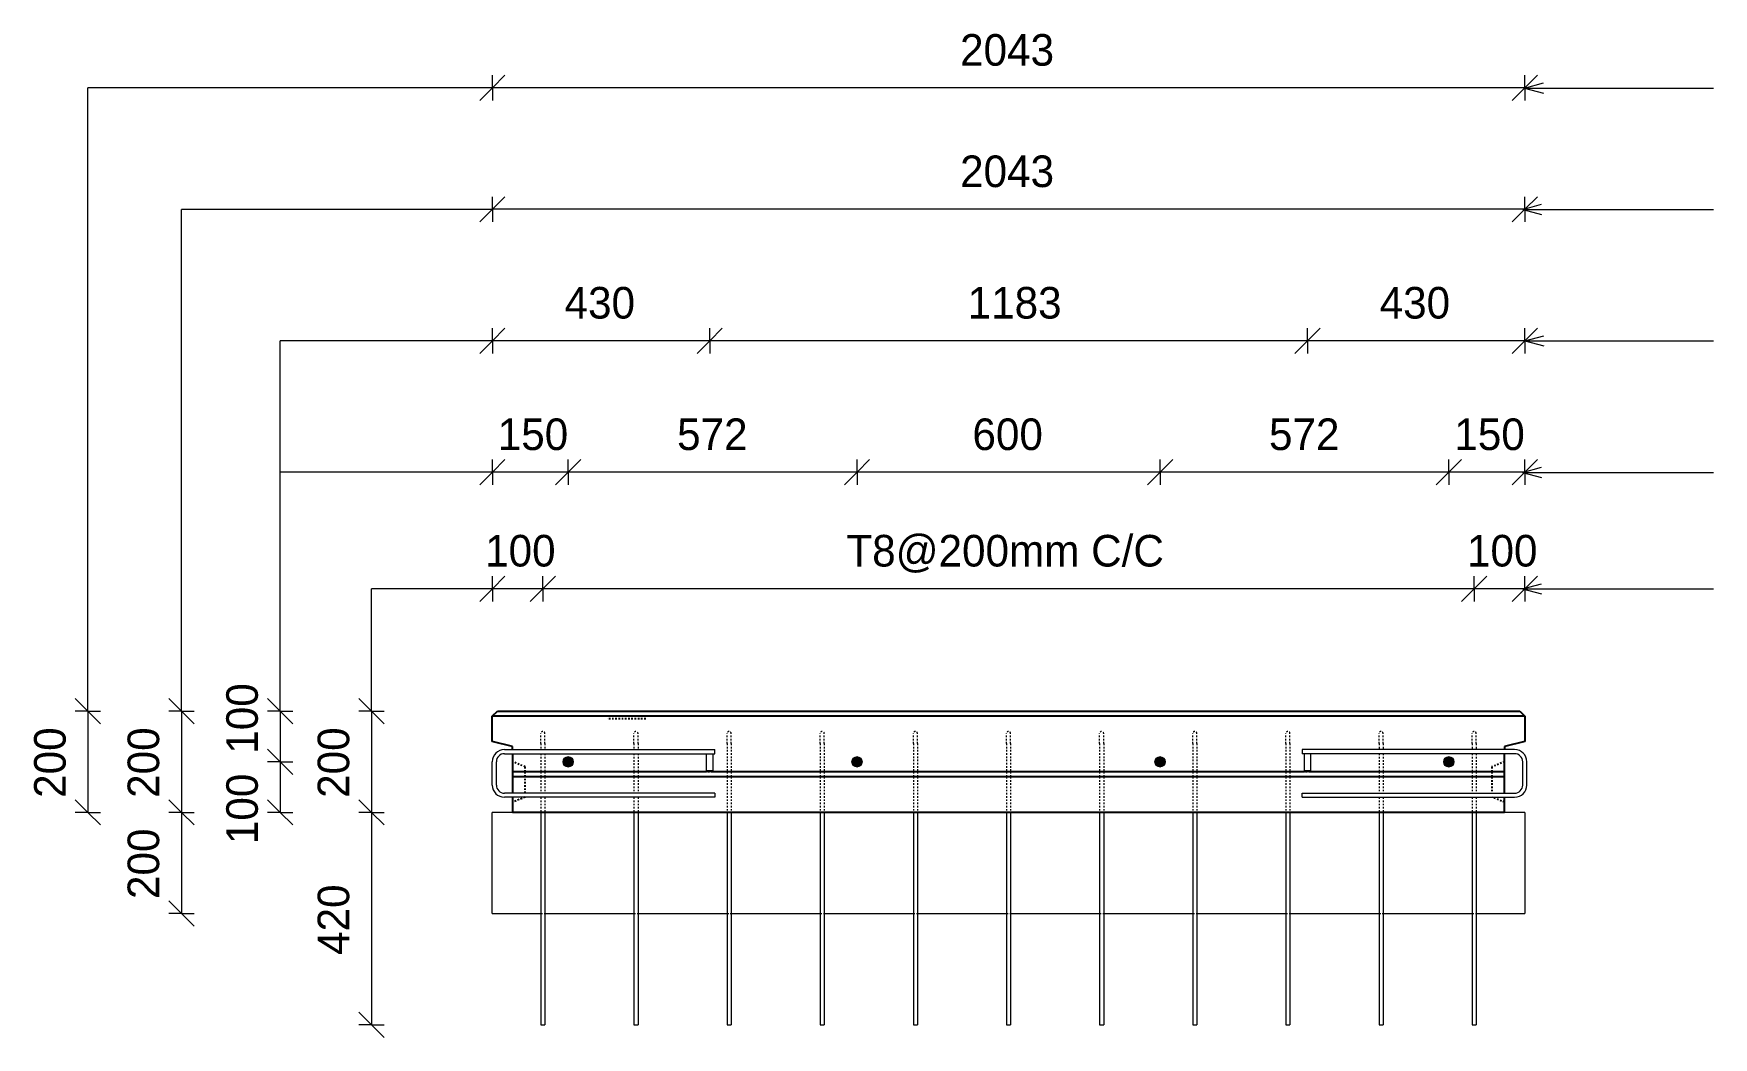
# Model space of a CAD drawing. Header units: millimetres. Extents: x -16675 to -2326, y 1067 to 18539.
# Drawn here: x -12548 to -9225, y 12469 to 14454 of the extents above; entities that cross this region are included whole.
import ezdxf

# ---------------------------------------------------------------- set-up
doc = ezdxf.new("R2010")
doc.units = ezdxf.units.MM
doc.linetypes.add('Dash', pattern=[6.36, 3.18, -3.18])
for name, color, linetype, lineweight in [('A-ANNO-DIMS', 211, 'Continuous', 9), ('A-ANNO-DIMS-25', 211, 'Continuous', 9), ('A-DETL-THIN', 151, 'Continuous', 18), ('A-GENM', 13, 'Continuous', 18), ('A-WALL', 113, 'Continuous', 25), ('A-WALL-HDLN', 110, 'Dash', 25), ('G-ANNO-TEXT', 231, 'Continuous', 9), ('S-BEAM', 12, 'Continuous', 18), ('S-BEAM-HDLN', 1, 'Dash', 18), ('S-RBAR', 171, 'Continuous', 18)]:
    doc.layers.add(name, color=color, linetype=linetype, lineweight=lineweight)
doc.styles.add('Nirmala UI Semilight', font='NirmalaS.ttf', dxfattribs={"height": 62.5})
doc.dimstyles.new('Arrow_Filled_-_2_5_NI_UI', dxfattribs={"dimscale": 304.8, "dimtxt": 65.460247, "dimasz": 0.164042, "dimexe": 0.082021, "dimexo": 0.0625, "dimgap": 0.082021, "dimtad": 1, "dimdec": 4, "dimzin": 0, "dimdsep": 46, "dimtxsty": 'Nirmala UI Semilight', "dimblk1": 'OBLIQUE', "dimblk2": 'OBLIQUE', "dimsah": 1, "dimcen": 0.09, "dimazin": 0, "dimtfac": 1, "dimtdec": 4, "dimtix": 1, "dimtmove": 0, "dimatfit": 3, "dimfxl": 0.082021, "dimfxlon": 1, "dimtvp": 1, "dimtolj": 1, "dimtzin": 0, "dimarcsym": 2})
doc.dimstyles.new('Arrow_Filled_-_2_5_NI_UI_1', dxfattribs={"dimscale": 304.8, "dimtxt": 65.460247, "dimasz": 0.164042, "dimexe": 0.082021, "dimexo": 0.0625, "dimgap": 0.082021, "dimtad": 1, "dimdec": 4, "dimzin": 0, "dimdsep": 46, "dimtxsty": 'Nirmala UI Semilight', "dimblk1": 'OBLIQUE', "dimblk2": 'OBLIQUE', "dimsah": 1, "dimcen": 0.09, "dimazin": 0, "dimtfac": 1, "dimtdec": 4, "dimtix": 1, "dimtmove": 2, "dimatfit": 3, "dimfxl": 0.082021, "dimfxlon": 1, "dimtvp": 1, "dimtolj": 1, "dimtzin": 0, "dimarcsym": 2})

# ---------------------------------------------------------------- blocks, each defined once
blk = doc.blocks.new('RR spread anchor face based - RR-SA-4_0-180-1726831-Elevation Top1')
at = {"layer": 'A-GENM'}
for p, q in [((-15648.9, 12996.3), (-15648.9, 13029.8)), ((-15636.9, 13029.8), (-15636.9, 12996.3)), ((-15648.9, 12993.8), (-15648.9, 12996.3)), ((-15648.9, 12996.3), (-15636.9, 12996.3)), ((-15636.9, 12996.3), (-15636.9, 12993.8)), ((-15636.9, 12993.8), (-15648.9, 12993.8))]:
    blk.add_line(p, q, dxfattribs=at)
blk = doc.blocks.new('M_Rectangular Corbel - M_Rectangular Corbel-1562977-Elevation Top1')
at = {"layer": 'S-BEAM'}
for p, q in [((-16072.9, 12713.8), (-16072.9, 12913.8)), ((-16032.9, 12913.8), (-16072.9, 12913.8)), ((-14030.4, 12913.8), (-14070.4, 12913.8)), ((-14030.4, 12913.8), (-14030.4, 12713.8)), ((-16072.9, 12713.8), (-15976.9, 12713.8)), ((-15968.9, 12713.8), (-15792.7, 12713.8)), ((-15784.7, 12713.8), (-15608.4, 12713.8)), ((-15600.4, 12713.8), (-15424.2, 12713.8)), ((-15416.2, 12713.8), (-15239.9, 12713.8)), ((-15231.9, 12713.8), (-15055.7, 12713.8)), ((-15047.7, 12713.8), (-14871.4, 12713.8)), ((-14863.4, 12713.8), (-14687.2, 12713.8)), ((-14679.2, 12713.8), (-14502.9, 12713.8)), ((-14494.9, 12713.8), (-14318.7, 12713.8)), ((-14310.7, 12713.8), (-14134.4, 12713.8)), ((-14126.4, 12713.8), (-14030.4, 12713.8))]:
    blk.add_line(p, q, dxfattribs=at)
at = {"layer": 'S-BEAM-HDLN'}
for p, q in [((-15976.9, 12713.8), (-15969, 12713.8)), ((-15792.6, 12713.8), (-15784.7, 12713.8)), ((-15608.4, 12713.8), (-15600.5, 12713.8)), ((-15424.1, 12713.8), (-15416.2, 12713.8)), ((-15239.9, 12713.8), (-15232, 12713.8)), ((-15055.6, 12713.8), (-15047.7, 12713.8)), ((-14871.4, 12713.8), (-14863.5, 12713.8)), ((-14687.1, 12713.8), (-14679.2, 12713.8)), ((-14502.9, 12713.8), (-14495, 12713.8)), ((-14318.6, 12713.8), (-14310.7, 12713.8)), ((-14134.4, 12713.8), (-14126.5, 12713.8))]:
    blk.add_line(p, q, dxfattribs=at)
blk = doc.blocks.new('DIMBLOCK10-Elevation Top1')
at = {"layer": 'A-ANNO-DIMS-25'}
for p, q in [((-11640.9, 14346.2), (-11615.9, 14371.2)), ((-11640.9, 14346.2), (-11640.9, 14371.2)), ((-9598.4, 14346.2), (-9573.4, 14371.2)), ((-9598.4, 14346.2), (-9598.4, 14371.2)), ((-11640.9, 14346.2), (-11665.9, 14321.2)), ((-9598.4, 14346.2), (-11640.9, 14346.2)), ((-11640.9, 14346.2), (-11640.9, 14321.2)), ((-9598.4, 14346.2), (-9623.4, 14321.2)), ((-9598.4, 14346.2), (-9598.4, 14321.2))]:
    blk.add_line(p, q, dxfattribs=at)
at = {"layer": 'A-ANNO-DIMS-25', "color": 0, "insert": (-10715.5, 14452.7), "char_height": 62.5, "width": 229.944, "attachment_point": 1, "line_spacing_factor": 1.142579, "style": 'Nirmala UI Semilight'}
blk.add_mtext('2043', dxfattribs=at)
blk = doc.blocks.new('_Oblique')
at = {"color": 0, "linetype": 'ByBlock', "lineweight": -2}
blk.add_line((-0.5, -0.5), (0.5, 0.5), dxfattribs=at)
blk = doc.blocks.new('DIMBLOCK11-Elevation Top1')
at = {"layer": 'A-ANNO-DIMS-25'}
for p, q in [((-11640.9, 14106.2), (-11615.9, 14131.2)), ((-11640.9, 14106.2), (-11640.9, 14131.2)), ((-9598.4, 14106.2), (-9573.4, 14131.2)), ((-9598.4, 14106.2), (-9598.4, 14131.2)), ((-11640.9, 14106.2), (-11665.9, 14081.2)), ((-9598.4, 14106.2), (-11640.9, 14106.2)), ((-11640.9, 14106.2), (-11640.9, 14081.2)), ((-9598.4, 14106.2), (-9623.4, 14081.2)), ((-9598.4, 14106.2), (-9598.4, 14081.2))]:
    blk.add_line(p, q, dxfattribs=at)
at = {"layer": 'A-ANNO-DIMS-25', "color": 0, "insert": (-10715.5, 14212.7), "char_height": 62.5, "width": 229.944, "attachment_point": 1, "line_spacing_factor": 1.142579, "style": 'Nirmala UI Semilight'}
blk.add_mtext('2043', dxfattribs=at)
blk = doc.blocks.new('DIMBLOCK12-Elevation Top1')
at = {"layer": 'A-ANNO-DIMS-25'}
for p, q in [((-10028.4, 13846.2), (-10003.4, 13871.2)), ((-10028.4, 13846.2), (-10028.4, 13871.2)), ((-9598.4, 13846.2), (-9573.4, 13871.2)), ((-9598.4, 13846.2), (-9598.4, 13871.2)), ((-10028.4, 13846.2), (-10053.4, 13821.2)), ((-9598.4, 13846.2), (-10028.4, 13846.2)), ((-10028.4, 13846.2), (-10028.4, 13821.2)), ((-9598.4, 13846.2), (-9623.4, 13821.2)), ((-9598.4, 13846.2), (-9598.4, 13821.2))]:
    blk.add_line(p, q, dxfattribs=at)
at = {"layer": 'A-ANNO-DIMS-25', "color": 0, "insert": (-9885.5, 13952.7), "char_height": 62.5, "width": 172.815, "attachment_point": 1, "line_spacing_factor": 1.142579, "style": 'Nirmala UI Semilight'}
blk.add_mtext('430', dxfattribs=at)
blk = doc.blocks.new('DIMBLOCK13-Elevation Top1')
at = {"layer": 'A-ANNO-DIMS-25'}
for p, q in [((-11210.9, 13846.2), (-11185.9, 13871.2)), ((-11210.9, 13846.2), (-11210.9, 13871.2)), ((-10028.4, 13846.2), (-10003.4, 13871.2)), ((-10028.4, 13846.2), (-10028.4, 13871.2)), ((-11210.9, 13846.2), (-11235.9, 13821.2)), ((-10028.4, 13846.2), (-11210.9, 13846.2)), ((-11210.9, 13846.2), (-11210.9, 13821.2)), ((-10028.4, 13846.2), (-10053.4, 13821.2)), ((-10028.4, 13846.2), (-10028.4, 13821.2))]:
    blk.add_line(p, q, dxfattribs=at)
at = {"layer": 'A-ANNO-DIMS-25', "color": 0, "insert": (-10700.6, 13952.7), "char_height": 62.5, "width": 194.238, "attachment_point": 1, "line_spacing_factor": 1.142579, "style": 'Nirmala UI Semilight'}
blk.add_mtext('1183', dxfattribs=at)
blk = doc.blocks.new('DIMBLOCK14-Elevation Top1')
at = {"layer": 'A-ANNO-DIMS-25'}
for p, q in [((-11640.9, 13846.2), (-11615.9, 13871.2)), ((-11640.9, 13846.2), (-11640.9, 13871.2)), ((-11210.9, 13846.2), (-11185.9, 13871.2)), ((-11210.9, 13846.2), (-11210.9, 13871.2)), ((-11640.9, 13846.2), (-11665.9, 13821.2)), ((-11210.9, 13846.2), (-11640.9, 13846.2)), ((-11640.9, 13846.2), (-11640.9, 13821.2)), ((-11210.9, 13846.2), (-11235.9, 13821.2)), ((-11210.9, 13846.2), (-11210.9, 13821.2))]:
    blk.add_line(p, q, dxfattribs=at)
at = {"layer": 'A-ANNO-DIMS-25', "color": 0, "insert": (-11498, 13952.7), "char_height": 62.5, "width": 172.815, "attachment_point": 1, "line_spacing_factor": 1.142579, "style": 'Nirmala UI Semilight'}
blk.add_mtext('430', dxfattribs=at)
blk = doc.blocks.new('DIMBLOCK15-Elevation Top1')
at = {"layer": 'A-ANNO-DIMS-25'}
for p, q in [((-9748.4, 13586.2), (-9723.4, 13611.2)), ((-9748.4, 13586.2), (-9748.4, 13611.2)), ((-9598.4, 13586.2), (-9573.4, 13611.2)), ((-9598.4, 13586.2), (-9598.4, 13611.2)), ((-9748.4, 13586.2), (-9773.4, 13561.2)), ((-9598.4, 13586.2), (-9748.4, 13586.2)), ((-9748.4, 13586.2), (-9748.4, 13561.2)), ((-9598.4, 13586.2), (-9623.4, 13561.2)), ((-9598.4, 13586.2), (-9598.4, 13561.2))]:
    blk.add_line(p, q, dxfattribs=at)
at = {"layer": 'A-ANNO-DIMS-25', "color": 0, "insert": (-9737.7, 13692.7), "char_height": 62.5, "width": 154.248, "attachment_point": 1, "line_spacing_factor": 1.142579, "style": 'Nirmala UI Semilight'}
blk.add_mtext('150', dxfattribs=at)
blk = doc.blocks.new('DIMBLOCK16-Elevation Top1')
at = {"layer": 'A-ANNO-DIMS-25'}
for p, q in [((-10319.9, 13586.2), (-10294.9, 13611.2)), ((-10319.9, 13586.2), (-10319.9, 13611.2)), ((-9748.4, 13586.2), (-9723.4, 13611.2)), ((-9748.4, 13586.2), (-9748.4, 13611.2)), ((-10319.9, 13586.2), (-10344.9, 13561.2)), ((-9748.4, 13586.2), (-10319.9, 13586.2)), ((-10319.9, 13586.2), (-10319.9, 13561.2)), ((-9748.4, 13586.2), (-9773.4, 13561.2)), ((-9748.4, 13586.2), (-9748.4, 13561.2))]:
    blk.add_line(p, q, dxfattribs=at)
at = {"layer": 'A-ANNO-DIMS-25', "color": 0, "insert": (-10104.4, 13692.7), "char_height": 62.5, "width": 168.53, "attachment_point": 1, "line_spacing_factor": 1.142579, "style": 'Nirmala UI Semilight'}
blk.add_mtext('572', dxfattribs=at)
blk = doc.blocks.new('DIMBLOCK17-Elevation Top1')
at = {"layer": 'A-ANNO-DIMS-25'}
for p, q in [((-10919.4, 13586.2), (-10894.4, 13611.2)), ((-10919.4, 13586.2), (-10919.4, 13611.2)), ((-10319.9, 13586.2), (-10294.9, 13611.2)), ((-10319.9, 13586.2), (-10319.9, 13611.2)), ((-10919.4, 13586.2), (-10944.4, 13561.2)), ((-10319.9, 13586.2), (-10919.4, 13586.2)), ((-10919.4, 13586.2), (-10919.4, 13561.2)), ((-10319.9, 13586.2), (-10344.9, 13561.2)), ((-10319.9, 13586.2), (-10319.9, 13561.2))]:
    blk.add_line(p, q, dxfattribs=at)
at = {"layer": 'A-ANNO-DIMS-25', "color": 0, "insert": (-10691.1, 13692.7), "char_height": 62.5, "width": 171.387, "attachment_point": 1, "line_spacing_factor": 1.142579, "style": 'Nirmala UI Semilight'}
blk.add_mtext('600', dxfattribs=at)
blk = doc.blocks.new('DIMBLOCK18-Elevation Top1')
at = {"layer": 'A-ANNO-DIMS-25'}
for p, q in [((-11490.9, 13586.2), (-11465.9, 13611.2)), ((-11490.9, 13586.2), (-11490.9, 13611.2)), ((-10919.4, 13586.2), (-10894.4, 13611.2)), ((-10919.4, 13586.2), (-10919.4, 13611.2)), ((-11490.9, 13586.2), (-11515.9, 13561.2)), ((-10919.4, 13586.2), (-11490.9, 13586.2)), ((-11490.9, 13586.2), (-11490.9, 13561.2)), ((-10919.4, 13586.2), (-10944.4, 13561.2)), ((-10919.4, 13586.2), (-10919.4, 13561.2))]:
    blk.add_line(p, q, dxfattribs=at)
at = {"layer": 'A-ANNO-DIMS-25', "color": 0, "insert": (-11275.4, 13692.7), "char_height": 62.5, "width": 168.53, "attachment_point": 1, "line_spacing_factor": 1.142579, "style": 'Nirmala UI Semilight'}
blk.add_mtext('572', dxfattribs=at)
blk = doc.blocks.new('DIMBLOCK19-Elevation Top1')
at = {"layer": 'A-ANNO-DIMS-25'}
for p, q in [((-11640.9, 13586.2), (-11615.9, 13611.2)), ((-11640.9, 13586.2), (-11640.9, 13611.2)), ((-11490.9, 13586.2), (-11465.9, 13611.2)), ((-11490.9, 13586.2), (-11490.9, 13611.2)), ((-11640.9, 13586.2), (-11665.9, 13561.2)), ((-11490.9, 13586.2), (-11640.9, 13586.2)), ((-11640.9, 13586.2), (-11640.9, 13561.2)), ((-11490.9, 13586.2), (-11515.9, 13561.2)), ((-11490.9, 13586.2), (-11490.9, 13561.2))]:
    blk.add_line(p, q, dxfattribs=at)
at = {"layer": 'A-ANNO-DIMS-25', "color": 0, "insert": (-11630.2, 13692.7), "char_height": 62.5, "width": 154.248, "attachment_point": 1, "line_spacing_factor": 1.142579, "style": 'Nirmala UI Semilight'}
blk.add_mtext('150', dxfattribs=at)
blk = doc.blocks.new('DIMBLOCK20-Elevation Top1')
at = {"layer": 'A-ANNO-DIMS-25'}
for p, q in [((-12441, 13113.8), (-12466, 13138.8)), ((-12441, 13113.8), (-12466, 13113.8)), ((-12441, 13113.8), (-12441, 12913.8)), ((-12441, 13113.8), (-12416, 13088.8)), ((-12441, 13113.8), (-12416, 13113.8)), ((-12441, 12913.8), (-12466, 12938.8)), ((-12441, 12913.8), (-12466, 12913.8)), ((-12441, 12913.8), (-12416, 12888.8)), ((-12441, 12913.8), (-12416, 12913.8))]:
    blk.add_line(p, q, dxfattribs=at)
at = {"layer": 'A-ANNO-DIMS-25', "color": 0, "insert": (-12547.5, 12942.4), "char_height": 62.5, "width": 171.387, "attachment_point": 1, "rotation": 90, "line_spacing_factor": 1.142579, "style": 'Nirmala UI Semilight'}
blk.add_mtext('200', dxfattribs=at)
blk = doc.blocks.new('DIMBLOCK21-Elevation Top1')
at = {"layer": 'A-ANNO-DIMS-25'}
for p, q in [((-12256, 13113.8), (-12281, 13138.8)), ((-12256, 13113.8), (-12281, 13113.8)), ((-12256, 13113.8), (-12256, 12913.8)), ((-12256, 13113.8), (-12231, 13088.8)), ((-12256, 13113.8), (-12231, 13113.8)), ((-12256, 12913.8), (-12281, 12938.8)), ((-12256, 12913.8), (-12281, 12913.8)), ((-12256, 12913.8), (-12231, 12888.8)), ((-12256, 12913.8), (-12231, 12913.8))]:
    blk.add_line(p, q, dxfattribs=at)
at = {"layer": 'A-ANNO-DIMS-25', "color": 0, "insert": (-12362.5, 12942.4), "char_height": 62.5, "width": 171.387, "attachment_point": 1, "rotation": 90, "line_spacing_factor": 1.142579, "style": 'Nirmala UI Semilight'}
blk.add_mtext('200', dxfattribs=at)
blk = doc.blocks.new('DIMBLOCK22-Elevation Top1')
at = {"layer": 'A-ANNO-DIMS-25'}
for p, q in [((-12256, 12913.8), (-12281, 12938.8)), ((-12256, 12913.8), (-12281, 12913.8)), ((-12256, 12913.8), (-12256, 12713.8)), ((-12256, 12913.8), (-12231, 12888.8)), ((-12256, 12913.8), (-12231, 12913.8)), ((-12256, 12713.8), (-12281, 12738.8)), ((-12256, 12713.8), (-12281, 12713.8)), ((-12256, 12713.8), (-12231, 12688.8)), ((-12256, 12713.8), (-12231, 12713.8))]:
    blk.add_line(p, q, dxfattribs=at)
at = {"layer": 'A-ANNO-DIMS-25', "color": 0, "insert": (-12362.5, 12742.4), "char_height": 62.5, "width": 171.387, "attachment_point": 1, "rotation": 90, "line_spacing_factor": 1.142579, "style": 'Nirmala UI Semilight'}
blk.add_mtext('200', dxfattribs=at)
blk = doc.blocks.new('DIMBLOCK23-Elevation Top1')
at = {"layer": 'A-ANNO-DIMS-25'}
for p, q in [((-12060.8, 13113.8), (-12085.8, 13138.8)), ((-12060.8, 13113.8), (-12085.8, 13113.8)), ((-12060.8, 13113.8), (-12060.8, 13013.8)), ((-12060.8, 13113.8), (-12035.8, 13088.8)), ((-12060.8, 13113.8), (-12035.8, 13113.8)), ((-12060.8, 13013.8), (-12085.8, 13038.8)), ((-12060.8, 13013.8), (-12085.8, 13013.8)), ((-12060.8, 13013.8), (-12035.8, 12988.8)), ((-12060.8, 13013.8), (-12035.8, 13013.8))]:
    blk.add_line(p, q, dxfattribs=at)
at = {"layer": 'A-ANNO-DIMS-25', "color": 0, "insert": (-12167.3, 13029.7), "char_height": 62.5, "width": 154.248, "attachment_point": 1, "rotation": 90, "line_spacing_factor": 1.142579, "style": 'Nirmala UI Semilight'}
blk.add_mtext('100', dxfattribs=at)
blk = doc.blocks.new('DIMBLOCK24-Elevation Top1')
at = {"layer": 'A-ANNO-DIMS-25'}
for p, q in [((-12060.8, 13013.8), (-12085.8, 13038.8)), ((-12060.8, 13013.8), (-12085.8, 13013.8)), ((-12060.8, 13013.8), (-12060.8, 12913.8)), ((-12060.8, 13013.8), (-12035.8, 12988.8)), ((-12060.8, 13013.8), (-12035.8, 13013.8)), ((-12060.8, 12913.8), (-12085.8, 12938.8)), ((-12060.8, 12913.8), (-12085.8, 12913.8)), ((-12060.8, 12913.8), (-12035.8, 12888.8)), ((-12060.8, 12913.8), (-12035.8, 12913.8))]:
    blk.add_line(p, q, dxfattribs=at)
at = {"layer": 'A-ANNO-DIMS-25', "color": 0, "insert": (-12167.3, 12850.9), "char_height": 62.5, "width": 154.248, "attachment_point": 1, "rotation": 90, "line_spacing_factor": 1.142579, "style": 'Nirmala UI Semilight'}
blk.add_mtext('100', dxfattribs=at)
blk = doc.blocks.new('DIMBLOCK25-Elevation Top1')
at = {"layer": 'A-ANNO-DIMS-25'}
for p, q in [((-9698.4, 13355.8), (-9673.4, 13380.8)), ((-9698.4, 13355.8), (-9698.4, 13380.8)), ((-9598.4, 13355.8), (-9573.4, 13380.8)), ((-9598.4, 13355.8), (-9598.4, 13380.8)), ((-9698.4, 13355.8), (-9723.4, 13330.8)), ((-9598.4, 13355.8), (-9698.4, 13355.8)), ((-9698.4, 13355.8), (-9698.4, 13330.8)), ((-9598.4, 13355.8), (-9623.4, 13330.8)), ((-9598.4, 13355.8), (-9598.4, 13330.8))]:
    blk.add_line(p, q, dxfattribs=at)
at = {"layer": 'A-ANNO-DIMS-25', "color": 0, "insert": (-9712.7, 13462.4), "char_height": 62.5, "width": 154.248, "attachment_point": 1, "line_spacing_factor": 1.142579, "style": 'Nirmala UI Semilight'}
blk.add_mtext('100', dxfattribs=at)
blk = doc.blocks.new('DIMBLOCK26-Elevation Top1')
at = {"layer": 'A-ANNO-DIMS-25'}
for p, q in [((-11540.9, 13355.8), (-11515.9, 13380.8)), ((-11540.9, 13355.8), (-11540.9, 13380.8)), ((-9698.4, 13355.8), (-9673.4, 13380.8)), ((-9698.4, 13355.8), (-9698.4, 13380.8)), ((-11540.9, 13355.8), (-11565.9, 13330.8)), ((-9698.4, 13355.8), (-11540.9, 13355.8)), ((-11540.9, 13355.8), (-11540.9, 13330.8)), ((-9698.4, 13355.8), (-9723.4, 13330.8)), ((-9698.4, 13355.8), (-9698.4, 13330.8))]:
    blk.add_line(p, q, dxfattribs=at)
at = {"layer": 'A-ANNO-DIMS-25', "color": 0, "insert": (-10940.5, 13462.4), "char_height": 62.5, "width": 769.812, "attachment_point": 1, "line_spacing_factor": 1.142579, "style": 'Nirmala UI Semilight'}
blk.add_mtext('T8@200mm C/C', dxfattribs=at)
blk = doc.blocks.new('DIMBLOCK27-Elevation Top1')
at = {"layer": 'A-ANNO-DIMS-25'}
for p, q in [((-11640.9, 13355.8), (-11615.9, 13380.8)), ((-11640.9, 13355.8), (-11640.9, 13380.8)), ((-11540.9, 13355.8), (-11515.9, 13380.8)), ((-11540.9, 13355.8), (-11540.9, 13380.8)), ((-11640.9, 13355.8), (-11665.9, 13330.8)), ((-11540.9, 13355.8), (-11640.9, 13355.8)), ((-11640.9, 13355.8), (-11640.9, 13330.8)), ((-11540.9, 13355.8), (-11565.9, 13330.8)), ((-11540.9, 13355.8), (-11540.9, 13330.8))]:
    blk.add_line(p, q, dxfattribs=at)
at = {"layer": 'A-ANNO-DIMS-25', "color": 0, "insert": (-11655.2, 13462.4), "char_height": 62.5, "width": 154.248, "attachment_point": 1, "line_spacing_factor": 1.142579, "style": 'Nirmala UI Semilight'}
blk.add_mtext('100', dxfattribs=at)
blk = doc.blocks.new('DIMBLOCK28-Elevation Top1')
at = {"layer": 'A-ANNO-DIMS-25'}
for p, q in [((-11880, 13113.8), (-11905, 13138.8)), ((-11880, 13113.8), (-11905, 13113.8)), ((-11880, 13113.8), (-11880, 12913.8)), ((-11880, 13113.8), (-11855, 13088.8)), ((-11880, 13113.8), (-11855, 13113.8)), ((-11880, 12913.8), (-11905, 12938.8)), ((-11880, 12913.8), (-11905, 12913.8)), ((-11880, 12913.8), (-11855, 12888.8)), ((-11880, 12913.8), (-11855, 12913.8))]:
    blk.add_line(p, q, dxfattribs=at)
at = {"layer": 'A-ANNO-DIMS-25', "color": 0, "insert": (-11986.5, 12942.4), "char_height": 62.5, "width": 171.387, "attachment_point": 1, "rotation": 90, "line_spacing_factor": 1.142579, "style": 'Nirmala UI Semilight'}
blk.add_mtext('200', dxfattribs=at)
blk = doc.blocks.new('DIMBLOCK29-Elevation Top1')
at = {"layer": 'A-ANNO-DIMS-25'}
for p, q in [((-11880, 12913.8), (-11905, 12938.8)), ((-11880, 12913.8), (-11905, 12913.8)), ((-11880, 12913.8), (-11880, 12493.8)), ((-11880, 12913.8), (-11855, 12888.8)), ((-11880, 12913.8), (-11855, 12913.8)), ((-11880, 12493.8), (-11905, 12518.8)), ((-11880, 12493.8), (-11905, 12493.8)), ((-11880, 12493.8), (-11855, 12468.8)), ((-11880, 12493.8), (-11855, 12493.8))]:
    blk.add_line(p, q, dxfattribs=at)
at = {"layer": 'A-ANNO-DIMS-25', "color": 0, "insert": (-11986.5, 12631.8), "char_height": 62.5, "width": 172.815, "attachment_point": 1, "rotation": 90, "line_spacing_factor": 1.142579, "style": 'Nirmala UI Semilight'}
blk.add_mtext('420', dxfattribs=at)

msp = doc.modelspace()

# ---------------------------------------------------------------- hatches: boundary and pattern name
at = {"layer": 'S-RBAR'}
h = msp.add_hatch(color=256, dxfattribs=at)
edge = h.paths.add_edge_path()
edge.add_arc((-11490.94858, 13013.80383), 10, 0, 360)
for points in [[(-11490.94858, 13003.80383), (-11483.87751, 13006.73276), (-11480.94858, 13013.80383), (-11483.87751, 13020.8749), (-11490.94858, 13023.80383), (-11498.01964, 13020.8749), (-11500.94858, 13013.80383), (-11498.01964, 13006.73276)], [(-10919.44858, 13003.80383), (-10912.37751, 13006.73276), (-10909.44858, 13013.80383), (-10912.37751, 13020.8749), (-10919.44858, 13023.80383), (-10926.51964, 13020.8749), (-10929.44858, 13013.80383), (-10926.51964, 13006.73276)], [(-10319.94858, 13003.80383), (-10312.87751, 13006.73276), (-10309.94858, 13013.80383), (-10312.87751, 13020.8749), (-10319.94858, 13023.80383), (-10327.01964, 13020.8749), (-10329.94858, 13013.80383), (-10327.01964, 13006.73276)], [(-9748.44858, 13003.80383), (-9741.37751, 13006.73276), (-9738.44858, 13013.80383), (-9741.37751, 13020.8749), (-9748.44858, 13023.80383), (-9755.51964, 13020.8749), (-9758.44858, 13013.80383), (-9755.51964, 13006.73276)]]:
    msp.add_hatch(color=256, dxfattribs=at).paths.add_polyline_path(points)
h = msp.add_hatch(color=256, dxfattribs=at)
edge = h.paths.add_edge_path()
edge.add_arc((-10919.44858, 13013.80383), 10, 0, 360)
h = msp.add_hatch(color=256, dxfattribs=at)
edge = h.paths.add_edge_path()
edge.add_arc((-10319.94858, 13013.80383), 10, 0, 360)
h = msp.add_hatch(color=256, dxfattribs=at)
edge = h.paths.add_edge_path()
edge.add_arc((-9748.44858, 13013.80383), 10, 0, 360)

# ---------------------------------------------------------------- linework, layer by layer
at = {"layer": 'A-DETL-THIN'}
for p, q in [((-12440.97949, 13113.80383), (-12440.97949, 14346.18925)), ((-11640.94858, 14346.18925), (-12440.97949, 14346.18925)), ((-12255.97949, 13113.80383), (-12255.97949, 14106.18925)), ((-11640.94858, 14106.18925), (-12255.97949, 14106.18925)), ((-12060.75841, 13113.80383), (-12060.75841, 13846.18925)), ((-11640.94858, 13846.18925), (-12060.75841, 13846.18925)), ((-11640.94858, 13586.18925), (-12060.75841, 13586.18925)), ((-11879.98746, 13113.80383), (-11879.98746, 13355.849)), ((-11640.94858, 13355.849), (-11879.98746, 13355.849)), ((-11544.94858, 12493.80383), (-11536.94858, 12493.80383))]:
    msp.add_line(p, q, dxfattribs=at)
at = {"layer": 'A-WALL'}
for p, q in [((-11640.954, 13103.79582), (-11630.94599, 13113.80383)), ((-11640.94858, 13053.80383), (-11640.94858, 13103.80125)), ((-9598.44858, 13103.78498), (-11640.94858, 13103.78498)), ((-11630.94599, 13113.80383), (-9608.45116, 13113.80383)), ((-9608.45116, 13113.80383), (-9598.44315, 13103.79582)), ((-9598.44858, 13103.80125), (-9598.44858, 13053.80383)), ((-11600.94858, 13043.80383), (-11640.94858, 13053.80383)), ((-11600.94858, 13037.80383), (-11600.94858, 13043.80383)), ((-11600.94858, 13029.80383), (-11600.94858, 12951.67529)), ((-9598.44858, 13053.80383), (-9638.44858, 13043.80383)), ((-9638.44858, 13043.80383), (-9638.44858, 13037.80383)), ((-9638.44858, 12951.67529), (-9638.44858, 13029.80383)), ((-11216.94858, 12993.9235), (-11600.94858, 12993.9235)), ((-9638.44858, 12984.04069), (-11600.94858, 12984.04069)), ((-10034.44858, 12993.9235), (-11204.94858, 12993.9235)), ((-9638.44858, 12993.9235), (-10022.44858, 12993.9235)), ((-11600.94858, 12943.67529), (-11600.94858, 12913.80383)), ((-9638.44858, 12913.80383), (-9638.44858, 12943.67529)), ((-9638.44858, 12913.80383), (-11600.94858, 12913.80383))]:
    msp.add_line(p, q, dxfattribs=at)
at = {"layer": 'A-WALL-HDLN'}
for p, q in [((-11337.30808, 13098.80383), (-11413.74798, 13098.80383)), ((-11575.94858, 13003.80383), (-11600.89897, 13013.78399)), ((-11575.94858, 12993.97311), (-11575.94858, 13003.80383)), ((-9638.44858, 13013.80383), (-9663.44858, 13003.80383)), ((-9663.44858, 13003.80383), (-9663.44858, 12993.97311)), ((-11575.94858, 12984.0903), (-11575.94858, 12993.87389)), ((-11575.94858, 12951.67529), (-11575.94858, 12983.99108)), ((-11204.99819, 12993.9235), (-11216.89897, 12993.9235)), ((-10022.49819, 12993.9235), (-10034.39897, 12993.9235)), ((-9663.44858, 12993.87389), (-9663.44858, 12984.0903)), ((-9663.44858, 12983.99108), (-9663.44858, 12951.67529)), ((-11576.26992, 12943.67529), (-11600.89897, 12933.82367)), ((-9638.49819, 12933.82367), (-9663.12724, 12943.67529))]:
    msp.add_line(p, q, dxfattribs=at)
at = {"layer": 'G-ANNO-TEXT', "color": 10}
for p, q in [((-9598.80064, 14346.08021), (-9561.30064, 14356.12831)), ((-9598.80064, 14346.08021), (-9561.30064, 14336.03212)), ((-9598.80064, 14346.08021), (-9225.16946, 14346.08021)), ((-9602.48535, 14106.08021), (-9564.98535, 14116.12831)), ((-9602.48535, 14106.08021), (-9564.98535, 14096.03212)), ((-9602.48535, 14106.08021), (-9225.16946, 14106.08021)), ((-9598.27516, 13846.08021), (-9560.77516, 13856.12831)), ((-9598.27516, 13846.08021), (-9560.77516, 13836.03212)), ((-9598.27516, 13846.08021), (-9225.16946, 13846.08021)), ((-9602.74968, 13586.08021), (-9565.24968, 13596.12831)), ((-9602.74968, 13586.08021), (-9565.24968, 13576.03212)), ((-9602.74968, 13586.08021), (-9225.16946, 13586.08021)), ((-9602.74968, 13355.73997), (-9565.24968, 13365.78807)), ((-9602.74968, 13355.73997), (-9565.24968, 13345.69188)), ((-9602.74968, 13355.73997), (-9225.16946, 13355.73997))]:
    msp.add_line(p, q, dxfattribs=at)
at = {"layer": 'S-RBAR', "linetype": 'Dash'}
for p, q in [((-11544.94858, 13049.80383), (-11544.94858, 13069.80383)), ((-11536.94858, 13049.80383), (-11536.94858, 13069.80383)), ((-11360.69858, 13049.80383), (-11360.69858, 13069.80383)), ((-11352.69858, 13049.80383), (-11352.69858, 13069.80383)), ((-11176.44858, 13049.80383), (-11176.44858, 13069.80383)), ((-11168.44858, 13049.80383), (-11168.44858, 13069.80383)), ((-10992.19858, 13049.80383), (-10992.19858, 13069.80383)), ((-10984.19858, 13049.80383), (-10984.19858, 13069.80383)), ((-10807.94858, 13049.80383), (-10807.94858, 13069.80383)), ((-10799.94858, 13049.80383), (-10799.94858, 13069.80383)), ((-10623.69858, 13049.80383), (-10623.69858, 13069.80383)), ((-10615.69858, 13049.80383), (-10615.69858, 13069.80383)), ((-10439.44858, 13049.80383), (-10439.44858, 13069.80383)), ((-10431.44858, 13049.80383), (-10431.44858, 13069.80383)), ((-10255.19858, 13049.80383), (-10255.19858, 13069.80383)), ((-10247.19858, 13049.80383), (-10247.19858, 13069.80383)), ((-10070.94858, 13049.80383), (-10070.94858, 13069.80383)), ((-10062.94858, 13049.80383), (-10062.94858, 13069.80383)), ((-9886.69858, 13049.80383), (-9886.69858, 13069.80383)), ((-9878.69858, 13049.80383), (-9878.69858, 13069.80383)), ((-9702.44858, 13049.80383), (-9702.44858, 13069.80383)), ((-9694.44858, 13049.80383), (-9694.44858, 13069.80383)), ((-11544.94858, 13049.80383), (-11544.94858, 13037.80383)), ((-11544.94858, 13029.80383), (-11544.94858, 12993.97311)), ((-11536.94858, 13049.80383), (-11536.94858, 13037.80383)), ((-11536.94858, 13029.80383), (-11536.94858, 12993.97311)), ((-11360.69858, 13049.80383), (-11360.69858, 13037.80383)), ((-11360.69858, 13029.80383), (-11360.69858, 12993.97311)), ((-11352.69858, 13049.80383), (-11352.69858, 13037.80383)), ((-11352.69858, 13029.80383), (-11352.69858, 12993.97311)), ((-11176.44858, 13049.80383), (-11176.44858, 12993.97311)), ((-11168.44858, 13049.80383), (-11168.44858, 12993.97311)), ((-10992.19858, 13049.80383), (-10992.19858, 12993.97311)), ((-10984.19858, 13049.80383), (-10984.19858, 12993.97311)), ((-10807.94858, 13049.80383), (-10807.94858, 12993.97311)), ((-10799.94858, 13049.80383), (-10799.94858, 12993.97311)), ((-10623.69858, 13049.80383), (-10623.69858, 12993.97311)), ((-10615.69858, 13049.80383), (-10615.69858, 12993.97311)), ((-10439.44858, 13049.80383), (-10439.44858, 12993.97311)), ((-10431.44858, 13049.80383), (-10431.44858, 12993.97311)), ((-10255.19858, 13049.80383), (-10255.19858, 12993.97311)), ((-10247.19858, 13049.80383), (-10247.19858, 12993.97311)), ((-10070.94858, 13049.80383), (-10070.94858, 12993.97311)), ((-10062.94858, 13049.80383), (-10062.94858, 12993.97311)), ((-9886.69858, 13049.80383), (-9886.69858, 13037.80383)), ((-9886.69858, 13029.80383), (-9886.69858, 12993.97311)), ((-9878.69858, 13049.80383), (-9878.69858, 13037.80383)), ((-9878.69858, 13029.80383), (-9878.69858, 12993.97311)), ((-9702.44858, 13049.80383), (-9702.44858, 13037.80383)), ((-9702.44858, 13029.80383), (-9702.44858, 12993.97311)), ((-9694.44858, 13049.80383), (-9694.44858, 13037.80383)), ((-9694.44858, 13029.80383), (-9694.44858, 12993.97311)), ((-11544.94858, 12993.87389), (-11544.94858, 12984.0903)), ((-11544.94858, 12983.99108), (-11544.94858, 12951.67529)), ((-11536.94858, 12993.87389), (-11536.94858, 12984.0903)), ((-11536.94858, 12983.99108), (-11536.94858, 12951.67529)), ((-11360.69858, 12993.87389), (-11360.69858, 12984.0903)), ((-11360.69858, 12983.99108), (-11360.69858, 12951.67529)), ((-11352.69858, 12993.87389), (-11352.69858, 12984.0903)), ((-11352.69858, 12983.99108), (-11352.69858, 12951.67529)), ((-11176.44858, 12993.87389), (-11176.44858, 12984.0903)), ((-11176.44858, 12983.99108), (-11176.44858, 12913.85344)), ((-11168.44858, 12993.87389), (-11168.44858, 12984.0903)), ((-11168.44858, 12983.99108), (-11168.44858, 12913.85344)), ((-10992.19858, 12993.87389), (-10992.19858, 12984.0903)), ((-10992.19858, 12983.99108), (-10992.19858, 12913.85344)), ((-10984.19858, 12993.87389), (-10984.19858, 12984.0903)), ((-10984.19858, 12983.99108), (-10984.19858, 12913.85344)), ((-10807.94858, 12993.87389), (-10807.94858, 12984.0903)), ((-10807.94858, 12983.99108), (-10807.94858, 12913.85344)), ((-10799.94858, 12993.87389), (-10799.94858, 12984.0903)), ((-10799.94858, 12983.99108), (-10799.94858, 12913.85344)), ((-10623.69858, 12993.87389), (-10623.69858, 12984.0903)), ((-10623.69858, 12983.99108), (-10623.69858, 12913.85344)), ((-10615.69858, 12993.87389), (-10615.69858, 12984.0903)), ((-10615.69858, 12983.99108), (-10615.69858, 12913.85344)), ((-10439.44858, 12993.87389), (-10439.44858, 12984.0903)), ((-10439.44858, 12983.99108), (-10439.44858, 12913.85344)), ((-10431.44858, 12993.87389), (-10431.44858, 12984.0903)), ((-10431.44858, 12983.99108), (-10431.44858, 12913.85344)), ((-10255.19858, 12993.87389), (-10255.19858, 12984.0903)), ((-10255.19858, 12983.99108), (-10255.19858, 12913.85344)), ((-10247.19858, 12993.87389), (-10247.19858, 12984.0903)), ((-10247.19858, 12983.99108), (-10247.19858, 12913.85344)), ((-10070.94858, 12993.87389), (-10070.94858, 12984.0903)), ((-10070.94858, 12983.99108), (-10070.94858, 12913.85344)), ((-10062.94858, 12993.87389), (-10062.94858, 12984.0903)), ((-10062.94858, 12983.99108), (-10062.94858, 12913.85344)), ((-9886.69858, 12993.87389), (-9886.69858, 12984.0903)), ((-9886.69858, 12983.99108), (-9886.69858, 12951.67529)), ((-9878.69858, 12993.87389), (-9878.69858, 12984.0903)), ((-9878.69858, 12983.99108), (-9878.69858, 12951.67529)), ((-9702.44858, 12993.87389), (-9702.44858, 12984.0903)), ((-9702.44858, 12983.99108), (-9702.44858, 12951.67529)), ((-9694.44858, 12993.87389), (-9694.44858, 12984.0903)), ((-9694.44858, 12983.99108), (-9694.44858, 12951.67529)), ((-11544.94858, 12943.67529), (-11544.94858, 12913.85344)), ((-11536.94858, 12943.67529), (-11536.94858, 12913.85344)), ((-11360.69858, 12943.67529), (-11360.69858, 12913.85344)), ((-11352.69858, 12943.67529), (-11352.69858, 12913.85344)), ((-9886.69858, 12943.67529), (-9886.69858, 12913.85344)), ((-9878.69858, 12943.67529), (-9878.69858, 12913.85344)), ((-9702.44858, 12943.67529), (-9702.44858, 12913.85344)), ((-9694.44858, 12943.67529), (-9694.44858, 12913.85344))]:
    msp.add_line(p, q, dxfattribs=at)
at = {"layer": 'S-RBAR'}
for p, q in [((-11616.94858, 13037.80383), (-11200.94858, 13037.80383)), ((-11616.94858, 13029.80383), (-11200.94858, 13029.80383)), ((-11200.94858, 13029.80383), (-11200.94858, 13037.80383)), ((-9618.44858, 13037.80383), (-10038.44858, 13037.80383)), ((-10038.44858, 13037.80383), (-10038.44858, 13029.80383)), ((-9618.44858, 13029.80383), (-10038.44858, 13029.80383)), ((-11640.94858, 12967.67529), (-11640.94858, 13013.80383)), ((-11632.94858, 12967.67529), (-11632.94858, 13013.80383)), ((-11498.01964, 13020.8749), (-11500.94858, 13013.80383)), ((-11500.94858, 13013.80383), (-11498.01964, 13006.73276)), ((-11490.94858, 13023.80383), (-11498.01964, 13020.8749)), ((-11498.01964, 13006.73276), (-11490.94858, 13003.80383)), ((-11483.87751, 13020.8749), (-11490.94858, 13023.80383)), ((-11490.94858, 13003.80383), (-11483.87751, 13006.73276)), ((-11480.94858, 13013.80383), (-11483.87751, 13020.8749)), ((-11483.87751, 13006.73276), (-11480.94858, 13013.80383)), ((-10926.51964, 13020.8749), (-10929.44858, 13013.80383)), ((-10929.44858, 13013.80383), (-10926.51964, 13006.73276)), ((-10919.44858, 13023.80383), (-10926.51964, 13020.8749)), ((-10926.51964, 13006.73276), (-10919.44858, 13003.80383)), ((-10912.37751, 13020.8749), (-10919.44858, 13023.80383)), ((-10919.44858, 13003.80383), (-10912.37751, 13006.73276)), ((-10909.44858, 13013.80383), (-10912.37751, 13020.8749)), ((-10912.37751, 13006.73276), (-10909.44858, 13013.80383)), ((-10327.01964, 13020.8749), (-10329.94858, 13013.80383)), ((-10329.94858, 13013.80383), (-10327.01964, 13006.73276)), ((-10319.94858, 13023.80383), (-10327.01964, 13020.8749)), ((-10327.01964, 13006.73276), (-10319.94858, 13003.80383)), ((-10312.87751, 13020.8749), (-10319.94858, 13023.80383)), ((-10319.94858, 13003.80383), (-10312.87751, 13006.73276)), ((-10309.94858, 13013.80383), (-10312.87751, 13020.8749)), ((-10312.87751, 13006.73276), (-10309.94858, 13013.80383)), ((-9755.51964, 13020.8749), (-9758.44858, 13013.80383)), ((-9758.44858, 13013.80383), (-9755.51964, 13006.73276)), ((-9748.44858, 13023.80383), (-9755.51964, 13020.8749)), ((-9755.51964, 13006.73276), (-9748.44858, 13003.80383)), ((-9741.37751, 13020.8749), (-9748.44858, 13023.80383)), ((-9748.44858, 13003.80383), (-9741.37751, 13006.73276)), ((-9738.44858, 13013.80383), (-9741.37751, 13020.8749)), ((-9741.37751, 13006.73276), (-9738.44858, 13013.80383)), ((-9602.44858, 12967.67529), (-9602.44858, 13013.80383)), ((-9594.44858, 12967.67529), (-9594.44858, 13013.80383)), ((-11200.94858, 12951.67529), (-11616.94858, 12951.67529)), ((-11200.94858, 12943.67529), (-11616.94858, 12943.67529)), ((-11200.94858, 12951.67529), (-11200.94858, 12943.67529)), ((-10038.44858, 12951.67529), (-9618.44858, 12951.67529)), ((-10038.44858, 12943.67529), (-10038.44858, 12951.67529)), ((-10038.44858, 12943.67529), (-9618.44858, 12943.67529)), ((-11544.94858, 12913.80383), (-11544.94858, 12493.80383)), ((-11536.94858, 12913.80383), (-11536.94858, 12493.80383)), ((-11360.69858, 12913.80383), (-11360.69858, 12493.80383)), ((-11352.69858, 12913.80383), (-11352.69858, 12493.80383)), ((-11176.44858, 12913.80383), (-11176.44858, 12493.80383)), ((-11168.44858, 12913.80383), (-11168.44858, 12493.80383)), ((-10992.19858, 12913.80383), (-10992.19858, 12493.80383)), ((-10984.19858, 12913.80383), (-10984.19858, 12493.80383)), ((-10807.94858, 12913.80383), (-10807.94858, 12493.80383)), ((-10799.94858, 12913.80383), (-10799.94858, 12493.80383)), ((-10623.69858, 12913.80383), (-10623.69858, 12493.80383)), ((-10615.69858, 12913.80383), (-10615.69858, 12493.80383)), ((-10439.44858, 12913.80383), (-10439.44858, 12493.80383)), ((-10431.44858, 12913.80383), (-10431.44858, 12493.80383)), ((-10255.19858, 12913.80383), (-10255.19858, 12493.80383)), ((-10247.19858, 12913.80383), (-10247.19858, 12493.80383)), ((-10070.94858, 12913.80383), (-10070.94858, 12493.80383)), ((-10062.94858, 12913.80383), (-10062.94858, 12493.80383)), ((-9886.69858, 12913.80383), (-9886.69858, 12493.80383)), ((-9878.69858, 12913.80383), (-9878.69858, 12493.80383)), ((-9702.44858, 12913.80383), (-9702.44858, 12493.80383)), ((-9694.44858, 12913.80383), (-9694.44858, 12493.80383)), ((-11544.94858, 12493.80383), (-11536.94858, 12493.80383)), ((-11360.69858, 12493.80383), (-11352.69858, 12493.80383)), ((-11176.44858, 12493.80383), (-11168.44858, 12493.80383)), ((-10992.19858, 12493.80383), (-10984.19858, 12493.80383)), ((-10807.94858, 12493.80383), (-10799.94858, 12493.80383)), ((-10623.69858, 12493.80383), (-10615.69858, 12493.80383)), ((-10439.44858, 12493.80383), (-10431.44858, 12493.80383)), ((-10255.19858, 12493.80383), (-10247.19858, 12493.80383)), ((-10070.94858, 12493.80383), (-10062.94858, 12493.80383)), ((-9886.69858, 12493.80383), (-9878.69858, 12493.80383)), ((-9702.44858, 12493.80383), (-9694.44858, 12493.80383))]:
    msp.add_line(p, q, dxfattribs=at)
for centre in [(-11490.94858, 13013.80383), (-10919.44858, 13013.80383), (-10319.94858, 13013.80383), (-9748.44858, 13013.80383)]:
    msp.add_circle(centre, 10, dxfattribs=at)
at = {"layer": 'S-RBAR', "linetype": 'Dash'}
for centre in [(-11540.94858, 13069.80383), (-11356.69858, 13069.80383), (-11172.44858, 13069.80383), (-10988.19858, 13069.80383), (-10803.94858, 13069.80383), (-10619.69858, 13069.80383), (-10435.44858, 13069.80383), (-10251.19858, 13069.80383), (-10066.94858, 13069.80383), (-9882.69858, 13069.80383), (-9698.44858, 13069.80383)]:
    msp.add_arc(centre, 4, 0, 180, dxfattribs=at)
at = {"layer": 'S-RBAR'}
for centre, radius, start, end in [((-11616.94858, 13013.80383), 24, 90, 180), ((-11616.94858, 13013.80383), 16, 90, 180), ((-9618.44858, 13013.80383), 24, 0, 90), ((-9618.44858, 13013.80383), 16, 0, 90), ((-11616.94858, 12967.67529), 24, 180, 270), ((-11616.94858, 12967.67529), 16, 180, 270), ((-9618.44858, 12967.67529), 16, 270, 0), ((-9618.44858, 12967.67529), 24, 270, 360)]:
    msp.add_arc(centre, radius, start, end, dxfattribs=at)

# ---------------------------------------------------------------- block references
at = {"layer": 'A-GENM'}
for p in [(4431.98193, 0), (5614.48193, 0)]:
    msp.add_blockref('RR spread anchor face based - RR-SA-4_0-180-1726831-Elevation Top1', p, dxfattribs=at)
at = {"layer": 'S-BEAM-HDLN'}
msp.add_blockref('M_Rectangular Corbel - M_Rectangular Corbel-1562977-Elevation Top1', (4431.98193, 0), dxfattribs=at)

# ---------------------------------------------------------------- dimensions: what is measured, and where the dimension line sits
at = {"layer": 'A-ANNO-DIMS'}
for base, p1, p2, override, picture, middle in [((-11640.94858, 14346.18925), (-9598.44858, 14321.18925), (-11640.94858, 14321.18925), {"dimpost": '<>', "dimfxl": 2042.5}, 'DIMBLOCK10-Elevation Top1', (-10619.69858, 14403.50706)), ((-11640.94858, 14106.18925), (-9598.44858, 14081.18925), (-11640.94858, 14081.18925), {"dimpost": '<>', "dimfxl": 2042.5}, 'DIMBLOCK11-Elevation Top1', (-10619.69858, 14163.50706)), ((-11640.94858, 13846.18925), (-11210.94858, 13821.18925), (-11640.94858, 13821.18925), {"dimpost": '<>', "dimfxl": 430}, 'DIMBLOCK14-Elevation Top1', (-11425.94858, 13903.50706)), ((-11210.94858, 13846.18925), (-10028.44858, 13821.18925), (-11210.94858, 13821.18925), {"dimpost": '<>', "dimfxl": 1182.5}, 'DIMBLOCK13-Elevation Top1', (-10619.69858, 13903.6814)), ((-10028.44858, 13846.18925), (-9598.44858, 13821.18925), (-10028.44858, 13821.18925), {"dimpost": '<>', "dimfxl": 430}, 'DIMBLOCK12-Elevation Top1', (-9813.44858, 13903.50706)), ((-11640.94858, 13586.18925), (-11490.94858, 13561.18925), (-11640.94858, 13561.18925), {"dimpost": '<>', "dimfxl": 150}, 'DIMBLOCK19-Elevation Top1', (-11565.94858, 13643.65961)), ((-11490.94858, 13586.18925), (-10919.44858, 13561.18925), (-11490.94858, 13561.18925), {"dimpost": '<>', "dimfxl": 571.5}, 'DIMBLOCK18-Elevation Top1', (-11205.19858, 13643.65961)), ((-10919.44858, 13586.18925), (-10319.94858, 13561.18925), (-10919.44858, 13561.18925), {"dimpost": '<>', "dimfxl": 599.5}, 'DIMBLOCK17-Elevation Top1', (-10619.69858, 13643.50706)), ((-10319.94858, 13586.18925), (-9748.44858, 13561.18925), (-10319.94858, 13561.18925), {"dimpost": '<>', "dimfxl": 571.5}, 'DIMBLOCK16-Elevation Top1', (-10034.19858, 13643.48527)), ((-9748.44858, 13586.18925), (-9598.44858, 13561.18925), (-9748.44858, 13561.18925), {"dimpost": '<>', "dimfxl": 150}, 'DIMBLOCK15-Elevation Top1', (-9673.44858, 13643.65961)), ((-11640.94858, 13355.849), (-11540.94858, 13330.849), (-11640.94858, 13330.849), {"dimpost": '<>', "dimfxl": 100}, 'DIMBLOCK27-Elevation Top1', (-11590.94858, 13413.31937)), ((-9698.44858, 13355.849), (-9598.44858, 13330.849), (-9698.44858, 13330.849), {"dimpost": '<>', "dimfxl": 100}, 'DIMBLOCK25-Elevation Top1', (-9648.44858, 13413.31937))]:
    dim = msp.add_linear_dim(base=base, p1=p1, p2=p2, dimstyle='Arrow_Filled_-_2_5_NI_UI', override=override, dxfattribs=at)
    dim.commit()
    dim.dimension.update_dxf_attribs({"geometry": picture, "text_midpoint": middle})
dim = msp.add_linear_dim(base=(-11540.94858, 13355.849), p1=(-9698.44858, 13330.849), p2=(-11540.94858, 13330.849), text='T8@200mm C/C', dimstyle='Arrow_Filled_-_2_5_NI_UI', override={"dimpost": '<>', "dimfxl": 1842.5}, dxfattribs=at)
dim.commit()
dim.dimension.update_dxf_attribs({"geometry": 'DIMBLOCK26-Elevation Top1', "text_midpoint": (-10619.69858, 13417.80856)})
for base, p1, p2, picture, middle in [((-12060.75841, 13013.80383), (-12035.75841, 13113.80383), (-12035.75841, 13013.80383), 'DIMBLOCK23-Elevation Top1', (-12125.63472, 13106.82739)), ((-12060.75841, 12913.80383), (-12035.75841, 13013.80383), (-12035.75841, 12913.80383), 'DIMBLOCK24-Elevation Top1', (-12125.63472, 12928.06893))]:
    dim = msp.add_linear_dim(base=base, p1=p1, p2=p2, angle=90, dimstyle='Arrow_Filled_-_2_5_NI_UI_1', override={"dimpost": '<>', "dimfxl": 100}, dxfattribs=at)
    dim.commit()
    dim.dimension.update_dxf_attribs({"geometry": picture, "text_midpoint": middle, "dimtype": 160, "text_rotation": 90})
for base, p1, p2, override, picture, middle in [((-12440.97949, 12913.80383), (-12415.97949, 13113.80383), (-12415.97949, 12913.80383), {"dimpost": '<>', "dimfxl": 200}, 'DIMBLOCK20-Elevation Top1', (-12498.27552, 13013.80383)), ((-12255.97949, 12913.80383), (-12230.97949, 13113.80383), (-12230.97949, 12913.80383), {"dimpost": '<>', "dimfxl": 200}, 'DIMBLOCK21-Elevation Top1', (-12313.27552, 13013.80383)), ((-11879.98746, 12913.80383), (-11854.98746, 13113.80383), (-11854.98746, 12913.80383), {"dimpost": '<>', "dimfxl": 200}, 'DIMBLOCK28-Elevation Top1', (-11937.28348, 13013.80383)), ((-12255.97949, 12713.80383), (-12230.97949, 12913.80383), (-12230.97949, 12713.80383), {"dimpost": '<>', "dimfxl": 200}, 'DIMBLOCK22-Elevation Top1', (-12313.27552, 12813.80383)), ((-11879.98746, 12493.80383), (-11854.98746, 12913.80383), (-11854.98746, 12493.80383), {"dimpost": '<>', "dimfxl": 420}, 'DIMBLOCK29-Elevation Top1', (-11937.28348, 12703.80383))]:
    dim = msp.add_linear_dim(base=base, p1=p1, p2=p2, angle=90, dimstyle='Arrow_Filled_-_2_5_NI_UI', override=override, dxfattribs=at)
    dim.commit()
    dim.dimension.update_dxf_attribs({"geometry": picture, "text_midpoint": middle})

doc.saveas('drawing.dxf')
